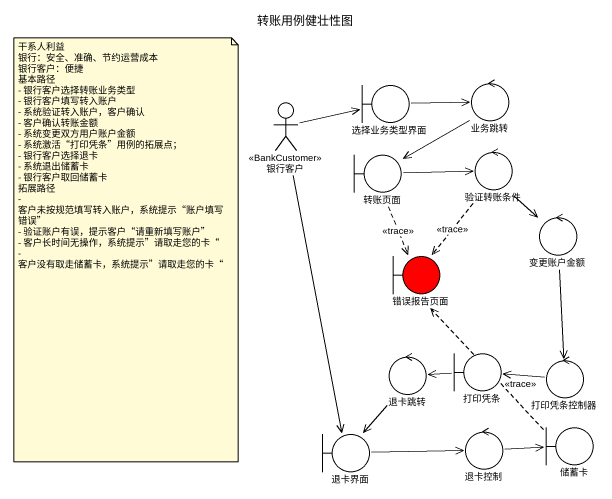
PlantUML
@startuml
title 转账用例健壮性图
boundary 选择业务类型界面
control 业务跳转
actor 银行客户 <<BankCustomer>>
boundary 转账页面
control 验证转账条件
control 变更账户金额
boundary 错误报告页面 #FF0000
control 退卡跳转
boundary 打印凭条
control 打印凭条控制器
boundary 退卡界面
control 退卡控制
boundary 储蓄卡
选择业务类型界面 -right-> 业务跳转
业务跳转 --> 转账页面
银行客户 -right-> 选择业务类型界面
银行客户 --> 退卡界面
转账页面 -right-> 验证转账条件
转账页面 ..> 错误报告页面 : <<trace>>
验证转账条件 --> 变更账户金额
验证转账条件 ..> 错误报告页面 : <<trace>>
变更账户金额 --> 打印凭条控制器
退卡跳转 --> 退卡界面
打印凭条 -left-> 退卡跳转
打印凭条 <-right- 打印凭条控制器
退卡界面 -right-> 退卡控制
退卡控制 -right-> 储蓄卡
储蓄卡 .up.> 错误报告页面 : <<trace>>
note as N1
  干系人利益
  银行：安全、准确、节约运营成本
  银行客户：便捷
  基本路径
  - 银行客户选择转账业务类型
  - 银行客户填写转入账户
  - 系统验证转入账户，客户确认
  - 客户确认转账金额
  - 系统变更双方用户账户金额
  - 系统激活“打印凭条”用例的拓展点；
  - 银行客户选择退卡
  - 系统退出储蓄卡
  - 银行客户取回储蓄卡
  拓展路径
  - 客户未按规范填写转入账户，系统提示“账户填写错误”
  - 验证账户有误，提示客户“请重新填写账户”
  - 客户长时间无操作，系统提示”请取走您的卡“
  - 客户没有取走储蓄卡，系统提示”请取走您的卡“
end note
@enduml
